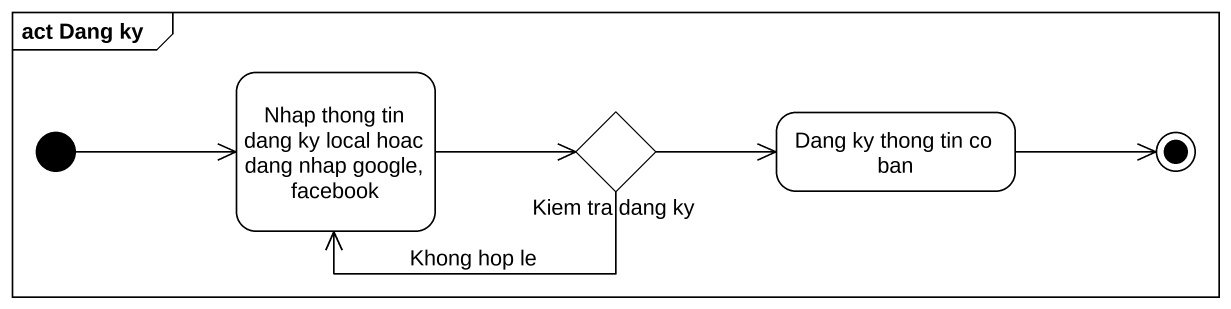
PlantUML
@startuml
mainframe act Dang ky
hide empty description
state "Nhap thong tin dang ky local hoac dang nhap google, facebook" as Nhap_thong_tin_dang_ky
state "Kiem tra dang ky" as Kiem_tra_dang_ky <<choice>>
state "Dang ky thong tin co ban" as Dang_ky_thong_tin_co_ban
[*] -right-> Nhap_thong_tin_dang_ky
Nhap_thong_tin_dang_ky -right-> Kiem_tra_dang_ky
Kiem_tra_dang_ky -left-> Nhap_thong_tin_dang_ky : Khong hop le
Kiem_tra_dang_ky -right-> Dang_ky_thong_tin_co_ban
Dang_ky_thong_tin_co_ban -right-> [*]
@enduml
